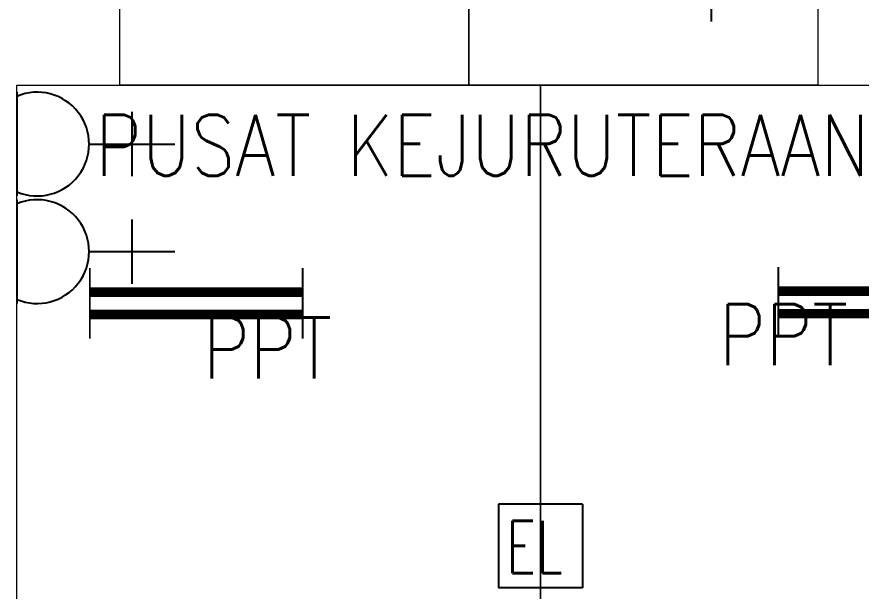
# Model space of a CAD drawing. Header units: inches. Extents: x 16928 to 514628, y -1471 to 241387.
# Drawn here: x 58214 to 63051, y 45410 to 48701 of the extents above; entities that cross this region are included whole.
import ezdxf
from ezdxf.enums import TextEntityAlignment as Align

# ---------------------------------------------------------------- set-up
doc = ezdxf.new("R2010")
doc.units = ezdxf.units.IN
doc.header["$MEASUREMENT"] = 0
doc.layers.add('1', color=8, linetype='Continuous', lineweight=9)
doc.layers.add('t3', color=8, linetype='Continuous', lineweight=25)
for name, color, linetype in [('dxt_text', 4, 'Continuous'), ('ELECT', 6, 'Continuous'), ('FITTING', 8, 'Continuous'), ('TB', 8, 'Continuous')]:
    doc.layers.add(name, color=color, linetype=linetype)
doc.styles.add('LAILA', font='romans.shx', dxfattribs={"width": 0.85})
doc.styles.add('ROMANS', font='ROMANS', dxfattribs={"width": 0.7})

# ---------------------------------------------------------------- blocks, each defined once
blk = doc.blocks.new('1 X 8W EL')
at = {"layer": 'ELECT', "color": 6}
for p, q in [((-240, 240), (-240, -240)), ((240, 240), (-240, 240)), ((240, 240), (240, -240)), ((240, -240), (-240, -240))]:
    blk.add_line(p, q, dxfattribs=at)
at = {"layer": 'ELECT', "color": 6, "style": 'ROMANS', "width": 0.7}
blk.add_text('EL', height=300, dxfattribs=at).set_placement((-196.2, -155.6))
blk = doc.blocks.new('YBC 2X36')
at = {"layer": 'FITTING', "color": 3}
for points, const_width in [([(-610, 200.9), (-610, -74.3)], 10.9), ([(610, 200.9), (610, -84.2)], 10.9), ([(-610, 63.3), (610, 63.3)], 54.6), ([(-610, 72.1), (-610, -203.2)], 10.9), ([(610, 72.1), (610, -203.2)], 10.9), ([(-610, -65.5), (610, -65.5)], 54.6)]:
    blk.add_lwpolyline(points, dxfattribs=dict(at, const_width=const_width))
blk = doc.blocks.new('13A SSO 300mm')
at = {"layer": 'ELECT', "color": 6}
for p, q in [((0, 413.8), (0, 904.4)), ((-184, 659.1), (184, 659.1)), ((-297.4, 0), (297.4, 0))]:
    blk.add_line(p, q, dxfattribs=at)
blk.add_arc((0, 116.3), 297.4, 336.9763, 203.0237, dxfattribs=at)

msp = doc.modelspace()

# ---------------------------------------------------------------- linework, layer by layer
at = {"layer": '1'}
for points in [[(58802.6, 48310.5), (58802.6, 50810.5), (60802.6, 50810.5), (60802.6, 48310.5)], [(60802.6, 48310.5), (60802.6, 50810.5), (62802.6, 50810.5), (62802.6, 48310.5)], [(61213.6, 48310.5), (61213.6, 45310.5), (58213.6, 45310.5), (58213.6, 48310.5)], [(64213.6, 48310.5), (64213.6, 45310.5), (61213.6, 45310.5), (61213.6, 48310.5)]]:
    msp.add_lwpolyline(points, close=True, dxfattribs=at)

# ---------------------------------------------------------------- block references
at = {"layer": 'dxt_text'}
for name, p in [('YBC 2X36', (62802.6, 48876.6)), ('YBC 2X36', (59241.3, 47060.7)), ('YBC 2X36', (63186.3, 47066.1)), ('1 X 8W EL', (61213.6, 45668.4))]:
    msp.add_blockref(name, p, dxfattribs=at)
at = {"layer": 'TB', "color": 6, "linetype": 'Continuous', "rotation": 270}
for p in [(58213.6, 47972.2), (58213.6, 47356.1)]:
    msp.add_blockref('13A SSO 300mm', p, dxfattribs=at)

# ---------------------------------------------------------------- texts
at = {"layer": 't3', "style": 'LAILA', "width": 0.85}
msp.add_text('PUSAT KEJURUTERAAN 1', height=350, dxfattribs=at).set_placement((58661.9, 48140.7), align=Align.TOP_LEFT)
for p in [(62236.3, 46705.2), (59279.7, 46628.5)]:
    msp.add_text('PPT', height=350, dxfattribs=at).set_placement(p)

doc.saveas('drawing.dxf')
